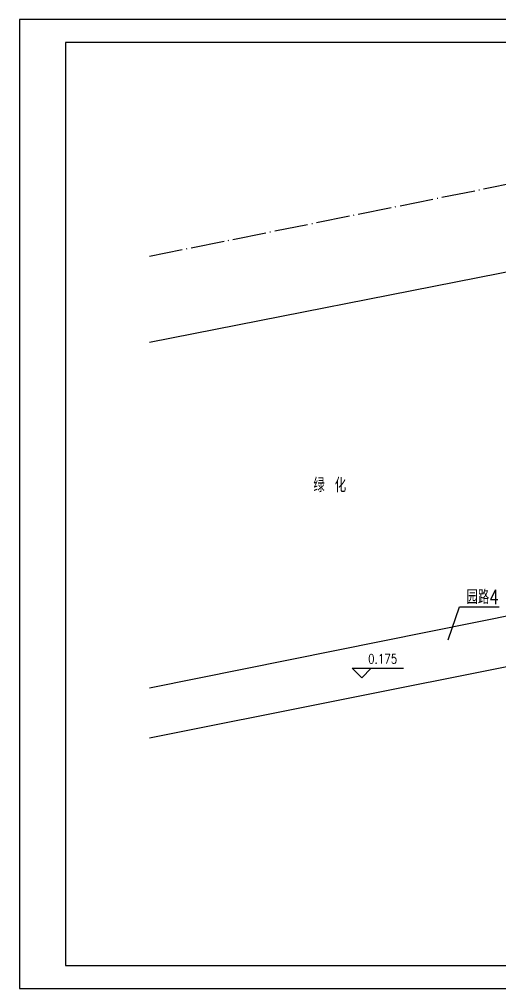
# Model space of a CAD drawing. Extents: x 1035948 to 1665131, y -158296 to 142149.
# Drawn here: x 1169378 to 1183125, y -30311 to -2591 of the extents above; entities that cross this region are included whole.
import ezdxf
from ezdxf.enums import TextEntityAlignment as Align

# ---------------------------------------------------------------- set-up
doc = ezdxf.new("R2010")
doc.units = 0
doc.header["$LTSCALE"] = 200
doc.header["$MEASUREMENT"] = 0
doc.linetypes.add('ACAD_ISO04W100', pattern=[30.5, 24, -3, 0.5, -3])
doc.layers.get('0').update_dxf_attribs({"linetype": 'CONTINUOUS'})
for name, color, linetype in [('DL', 21, 'CONTINUOUS'), ('PUB_DIM', 3, 'CONTINUOUS'), ('PUB_TEXT', 7, 'CONTINUOUS'), ('ZXX', 6, 'ACAD_ISO04W100')]:
    doc.layers.add(name, color=color, linetype=linetype)
doc.styles.add('_HZTXT', font='txt.shx', dxfattribs={"width": 0.8, "bigfont": 'hztxt.shx'})
doc.styles.add('DIM_FONT', font='SIMPLEX.shx', dxfattribs={"width": 0.8})

msp = doc.modelspace()

# ---------------------------------------------------------------- linework, layer by layer
at = {"color": 151}
msp.add_lwpolyline([(1208581.80076, -30311.40461), (1208581.80076, -2591.40461), (1169377.80076, -2591.40461), (1169377.80076, -30311.40461)], close=True, dxfattribs=at)
at = {"color": 5}
msp.add_lwpolyline([(1207921.80076, -29651.40461), (1207921.80076, -3251.40461), (1170697.80076, -3251.40461), (1170697.80076, -29651.40461)], close=True, dxfattribs=at)
msp.add_lwpolyline([(1207921.80076, -29651.40461), (1207921.80076, -3251.40461), (1170697.80076, -3251.40461), (1170697.80076, -29651.40461)], close=True, dxfattribs=at)
at = {"layer": 'DL'}
for p, q in [((1173099.41767, -11825.2969), (1193293.87466, -7851.61048)), ((1173099.41767, -21707.8439), (1185002.23921, -19312.60529)), ((1173099.41767, -23138.87254), (1191558.24941, -19449.84246))]:
    msp.add_line(p, q, dxfattribs=at)
at = {"layer": 'PUB_DIM'}
for p, q in [((1179176.86788, -21419.1698), (1178906.86788, -21149.1698)), ((1178906.86788, -21149.1698), (1179446.86788, -21149.1698)), ((1179446.86788, -21149.1698), (1179176.86788, -21419.1698)), ((1179176.86788, -21149.1698), (1180375.1536, -21149.1698))]:
    msp.add_line(p, q, dxfattribs=at)
at = {"layer": 'PUB_TEXT'}
for p, q in [((1181650.21679, -20332.90262, -22546.75648), (1181972.69931, -19393.55492, -22546.75648)), ((1181972.69931, -19393.55492, -22546.75648), (1183109.2242, -19393.55492, -22546.75648))]:
    msp.add_line(p, q, dxfattribs=at)
at = {"layer": 'ZXX', "ltscale": 0.2}
msp.add_line((1173099.41767, -9365.28247), (1185533.54892, -6863.12689), dxfattribs=at)

# ---------------------------------------------------------------- texts
at = {"layer": 'PUB_DIM', "style": 'DIM_FONT', "width": 0.8}
msp.add_text('0.175', height=270, dxfattribs=at).set_placement((1179776.01074, -20879.1698), align=Align.MIDDLE)
at = {"layer": 'PUB_TEXT', "style": '_HZTXT', "width": 0.8}
for s, p in [('绿 化', (1177793.77195, -16114.12912, -22546.75648)), ('园路4', (1182177.44997, -19315.12394, -22546.75648))]:
    msp.add_text(s, height=405, dxfattribs=at).set_placement(p)

doc.saveas('drawing.dxf')
